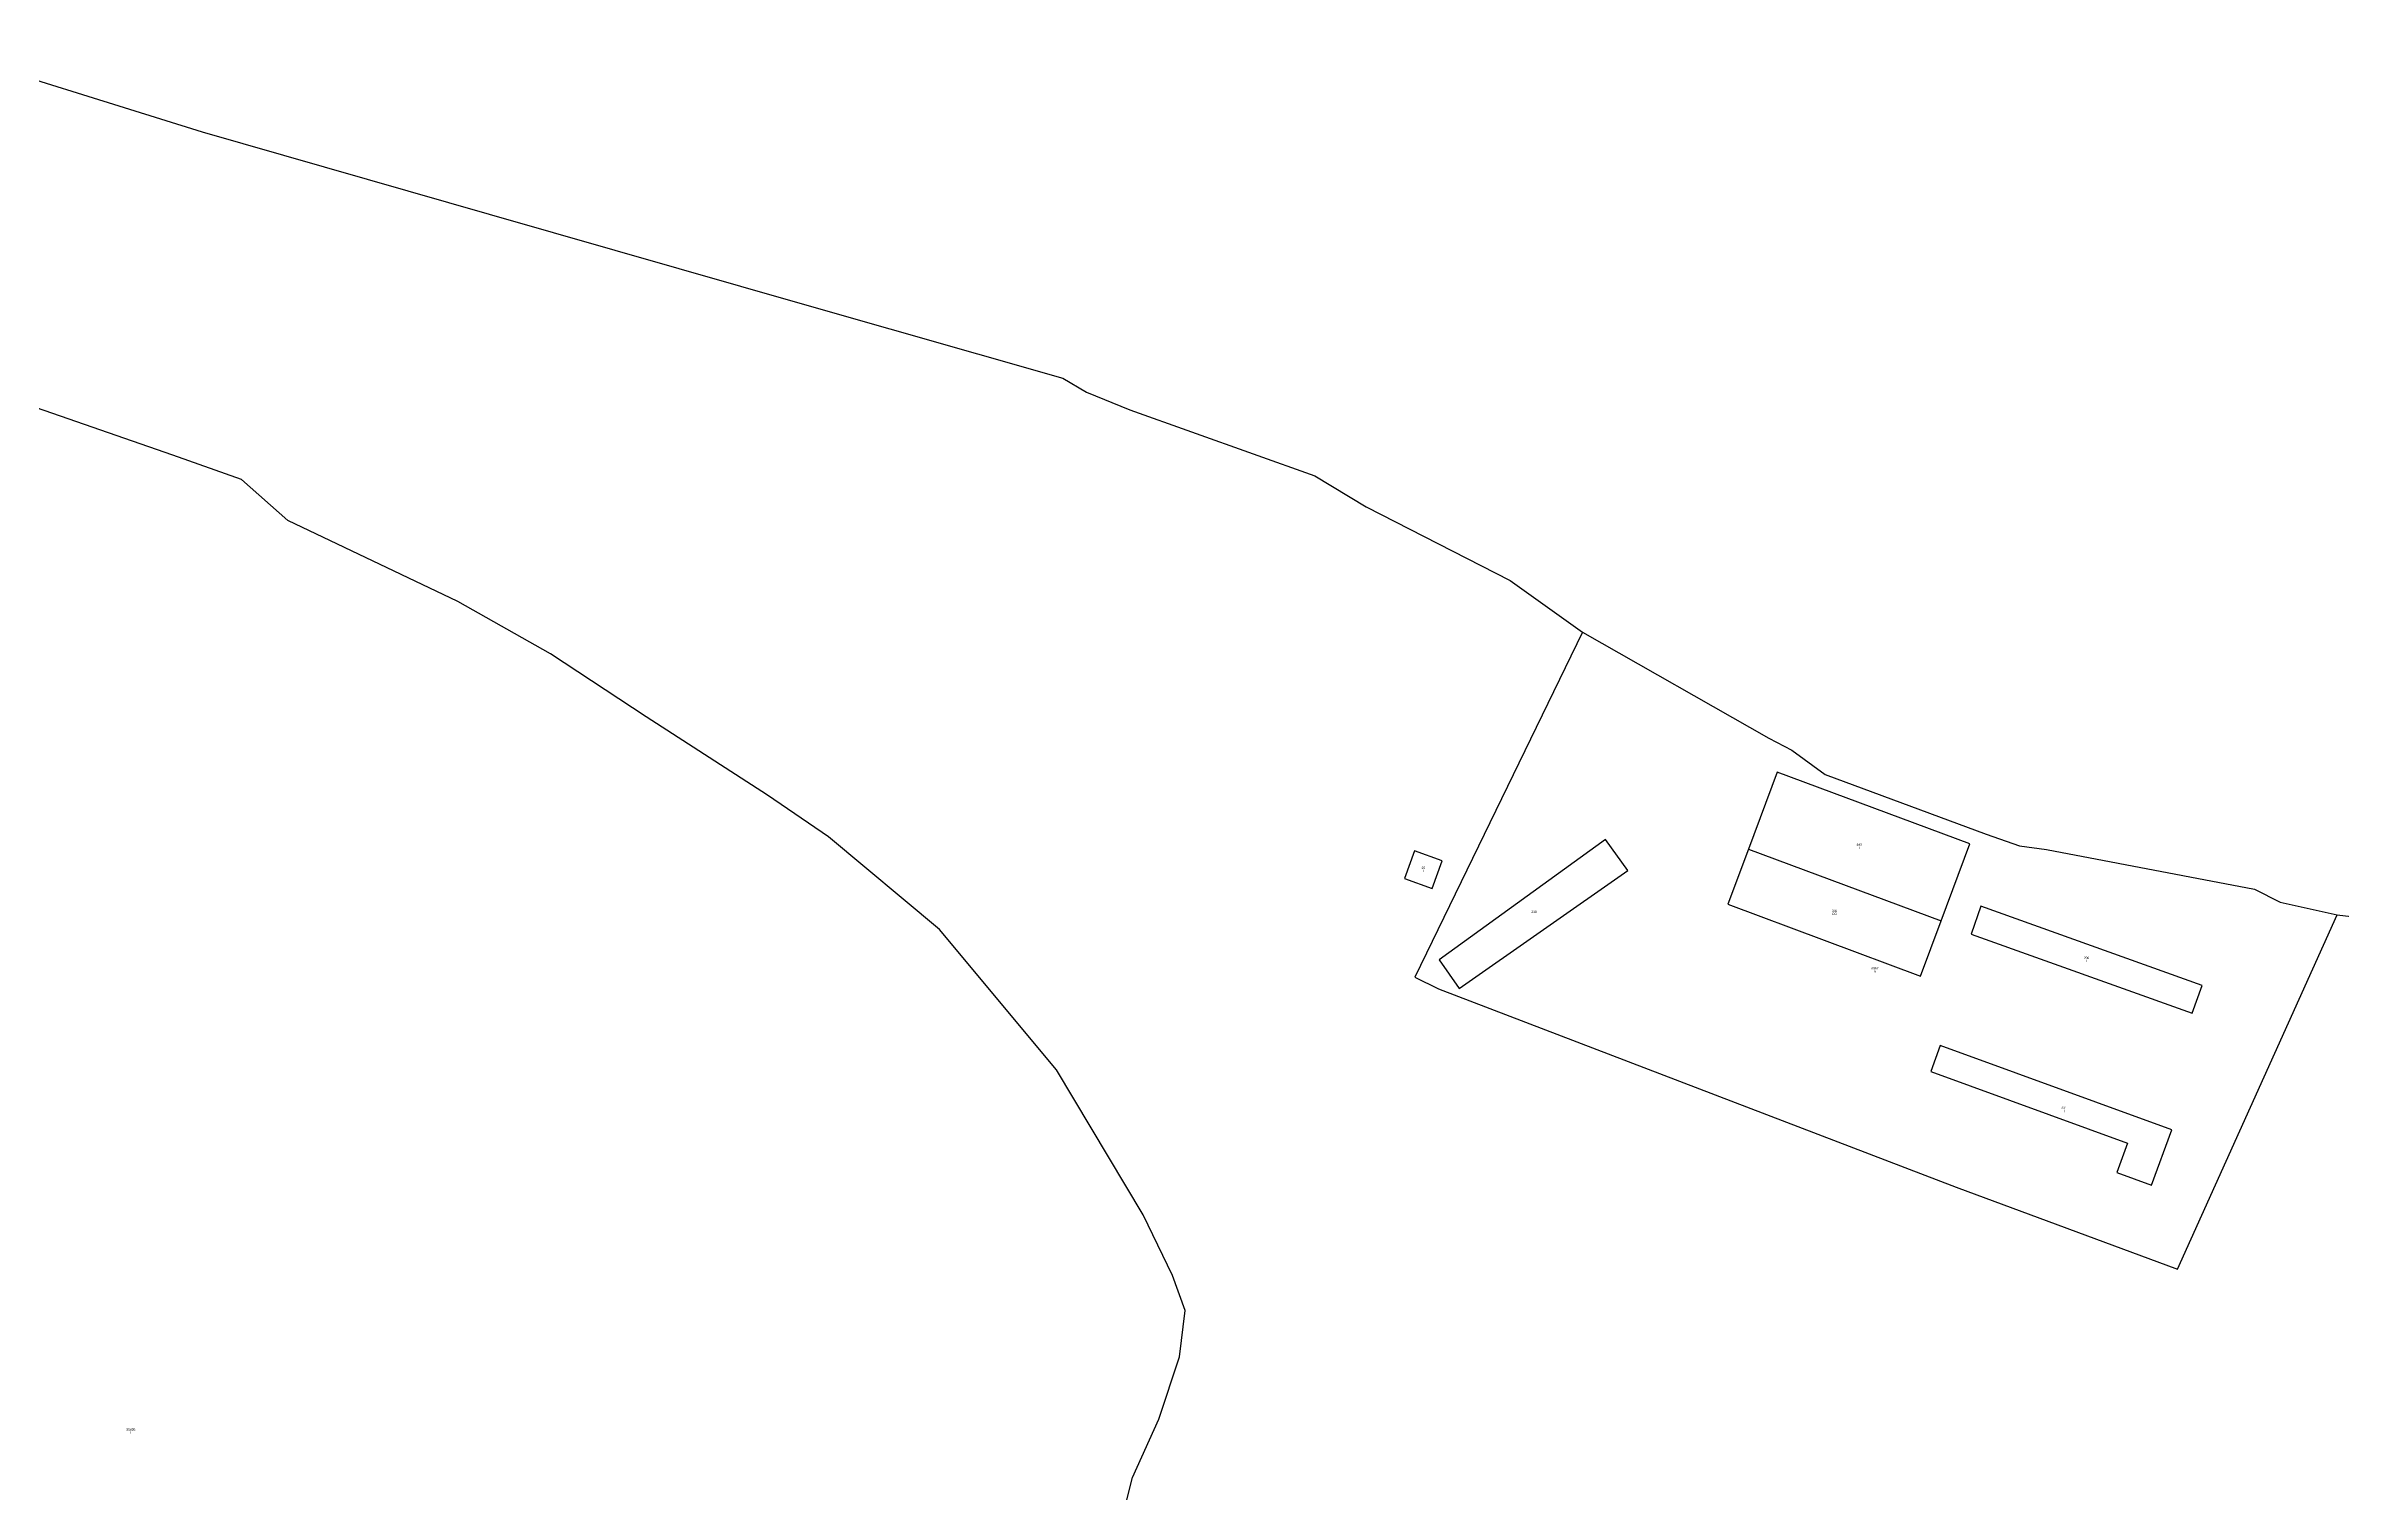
# Model space of a CAD drawing. Header units: metres. Extents: x 424219 to 425867, y 4216427 to 4217083.
# Drawn here: x 425279.6 to 425670.6, y 4216748.8 to 4216995.1 of the extents above; entities that cross this region are included whole.
import ezdxf
from ezdxf.enums import TextEntityAlignment as Align

# ---------------------------------------------------------------- set-up
doc = ezdxf.new("R2010")
doc.units = ezdxf.units.M

msp = doc.modelspace()

# ---------------------------------------------------------------- linework, layer by layer
at = {"layer": 'PG-LI'}
for p, q in [((425574.444, 4216871.51), (425569.554, 4216858.3905)), ((425569.554, 4216858.3905), (425602.344, 4216846.1705))]:
    msp.add_line(p, q, dxfattribs=at)
for points in [[(425462.5725, 4216743.1025), (425464.6425, 4216751.4625), (425469.1525, 4216761.372), (425472.6725, 4216772.002), (425473.623, 4216779.882), (425471.443, 4216785.822), (425466.443, 4216796.1215), (425451.713, 4216820.8215), (425431.7735, 4216844.7215), (425412.8635, 4216860.501), (425402.4835, 4216867.611), (425381.8235, 4216880.921), (425365.5235, 4216891.651), (425349.784, 4216900.571), (425320.8135, 4216914.351), (425312.944, 4216921.311), (425301.214, 4216925.441), (425275.2635, 4216934.461)], [(425541.2745, 4216895.35), (425512.7135, 4216836.601), (425516.7735, 4216834.621), (425604.9135, 4216800.851), (425642.5835, 4216786.901), (425669.794, 4216847.23)], [(425602.344, 4216846.1705), (425607.234, 4216859.29), (425574.444, 4216871.51)], [(425510.9935, 4216853.371), (425515.6935, 4216851.691), (425517.384, 4216856.4005), (425512.674, 4216858.0805), (425510.9935, 4216853.371)], [(425549.004, 4216854.7705), (425545.174, 4216860.0405), (425516.8435, 4216839.581), (425520.2835, 4216834.671), (425549.004, 4216854.7705)], [(425569.554, 4216858.3905), (425566.054, 4216849.0205), (425598.854, 4216836.8005), (425602.344, 4216846.1705)], [(425607.444, 4216843.9505), (425645.094, 4216830.4505), (425646.784, 4216835.1605), (425609.134, 4216848.6605), (425607.444, 4216843.9505)], [(425641.622, 4216810.6185), (425602.206, 4216824.982), (425600.5945, 4216820.5605), (425634.096, 4216808.3525), (425632.2755, 4216803.3575), (425638.1905, 4216801.202), (425641.622, 4216810.6185)]]:
    msp.add_lwpolyline(points, dxfattribs=at)
at = {"layer": 'PG-LP'}
msp.add_line((425541.2745, 4216895.35), (425573.004, 4216877.27), dxfattribs=at)
for points in [[(425259.2445, 4216995.12), (425306.2545, 4216980.49), (425355.0945, 4216966.5), (425408.7845, 4216951.12), (425452.8145, 4216938.57), (425456.8445, 4216936.18), (425464.2145, 4216933.19), (425495.7145, 4216921.93), (425504.4145, 4216916.69), (425528.9645, 4216904.11), (425541.2745, 4216895.35)], [(425573.004, 4216877.27), (425576.904, 4216875.27), (425582.574, 4216871.12), (425610.004, 4216860.92), (425615.694, 4216858.97), (425620.284, 4216858.32), (425655.734, 4216851.61), (425660.104, 4216849.37), (425669.794, 4216847.23)], [(425669.794, 4216847.23), (425719.8945, 4216841.28)]]:
    msp.add_lwpolyline(points, dxfattribs=at)

# ---------------------------------------------------------------- texts
at = {"layer": 'PG-AA'}
for s, p in [('I', (425588.39, 4216858.84)), ('I', (425514.18, 4216854.89)), ('I', (425533.02, 4216847.4)), ('CO', (425584.2, 4216847.59)), ('I', (425627.11, 4216839.56)), ('a', (425591.07, 4216837.8)), ('I', (425623.29, 4216814.02)), ('f', (425294.09, 4216759.29))]:
    msp.add_text(s, height=0.4, dxfattribs=at).set_placement(p, align=Align.TOP_CENTER)
at = {"layer": 'PG-AS'}
for s, p in [('490', (425588.39, 4216858.84)), ('25', (425514.18, 4216854.89)), ('219', (425533.02, 4216847.4)), ('350', (425584.2, 4216847.59)), ('6962', (425591.07, 4216837.8)), ('200', (425627.11, 4216839.56)), ('231', (425623.29, 4216814.02)), ('95895', (425294.09, 4216759.29))]:
    msp.add_text(s, height=0.4, dxfattribs=at).set_placement(p, align=Align.BOTTOM_CENTER)

doc.saveas('drawing.dxf')
